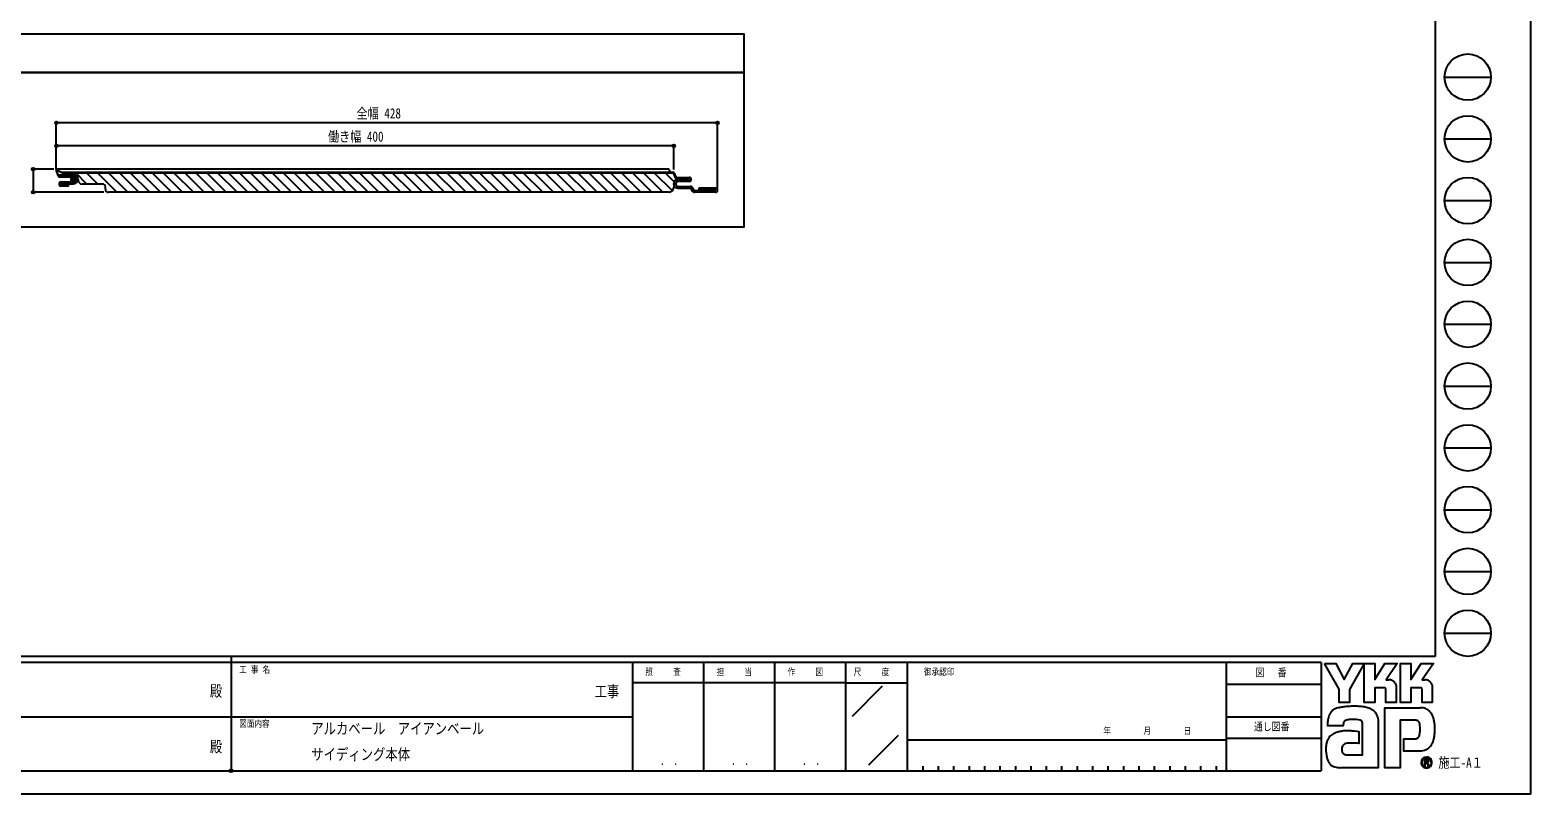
# Model space of a CAD drawing. Units: millimetres, scale not verified. Extents: x -841 to 841, y -594 to 594.
# Drawn here: x -131 to 841, y -594 to -100 of the extents above; entities that cross this region are included whole.
import ezdxf
from ezdxf.enums import TextEntityAlignment as Align

# ---------------------------------------------------------------- set-up
doc = ezdxf.new("R2010")
doc.units = ezdxf.units.MM
doc.header["$LTSCALE"] = 4
doc.header["$PDMODE"] = 32
doc.header["$PDSIZE"] = 2
for name, color, linetype in [('0-1_USER1', 3, 'Continuous'), ('0-2_YKK_11', 7, 'Continuous'), ('0-3_YKK_13', 4, 'Continuous'), ('0-4_YKK_D', 6, 'Continuous'), ('0-5_YKK_ZWAK', 7, 'Continuous')]:
    doc.layers.add(name, color=color, linetype=linetype)
doc.styles.add('ＭＳ ゴシック', font='')
doc.styles.get('ＭＳ ゴシック').set_extended_font_data('MS Gothic')

msp = doc.modelspace()

# ---------------------------------------------------------------- linework, layer by layer
at = {"layer": '0-2_YKK_11'}
for points in [[(331.082, -127.066), (-298.918, -127.066), (-298.918, -102.066), (331.082, -102.066)], [(-298.918, -127.066), (331.082, -127.066), (331.082, -227.066), (-298.918, -227.066)]]:
    msp.add_lwpolyline(points, close=True, dxfattribs=at)
at = {"layer": '0-3_YKK_13'}
for p, q in [((-114.098, -191.353), (-113.012, -194.041)), ((-113.047, -193.153), (-113.694, -191.553)), ((-112.41, -190.866), (-113.23, -190.866)), ((282.219, -189.566), (-112.893, -189.566)), ((-102.998, -193.466), (-112.584, -193.466)), ((-112.186, -190.919), (-110.197, -191.913)), ((-110.774, -191.566), (283.98, -191.566)), ((-109.974, -191.966), (285.302, -191.966)), ((-108.697, -191.966), (-107.197, -193.466)), ((-94.326, -199.266), (-101.626, -191.966)), ((-87.255, -199.266), (-94.555, -191.966)), ((-74.884, -204.566), (-87.484, -191.966)), ((-67.813, -204.566), (-80.413, -191.966)), ((-60.741, -204.566), (-73.341, -191.966)), ((-66.27, -191.966), (-53.67, -204.566)), ((-46.599, -204.566), (-59.199, -191.966)), ((-52.128, -191.966), (-39.528, -204.566)), ((-45.057, -191.966), (-32.457, -204.566)), ((-37.986, -191.966), (-25.386, -204.566)), ((-30.915, -191.966), (-18.315, -204.566)), ((-23.844, -191.966), (-11.244, -204.566)), ((-16.773, -191.966), (-4.173, -204.566)), ((-9.702, -191.966), (2.898, -204.566)), ((-2.631, -191.966), (9.969, -204.566)), ((4.44, -191.966), (17.04, -204.566)), ((11.511, -191.966), (24.111, -204.566)), ((18.582, -191.966), (31.182, -204.566)), ((25.653, -191.966), (38.253, -204.566)), ((32.725, -191.966), (45.325, -204.566)), ((39.796, -191.966), (52.396, -204.566)), ((46.867, -191.966), (59.467, -204.566)), ((53.938, -191.966), (66.538, -204.566)), ((61.009, -191.966), (73.609, -204.566)), ((68.08, -191.966), (80.68, -204.566)), ((75.151, -191.966), (87.751, -204.566)), ((82.222, -191.966), (94.822, -204.566)), ((89.293, -191.966), (101.893, -204.566)), ((96.364, -191.966), (108.964, -204.566)), ((103.435, -191.966), (116.035, -204.566)), ((110.506, -191.966), (123.106, -204.566)), ((117.577, -191.966), (130.177, -204.566)), ((124.648, -191.966), (137.248, -204.566)), ((131.719, -191.966), (144.319, -204.566)), ((138.791, -191.966), (151.391, -204.566)), ((145.862, -191.966), (158.462, -204.566)), ((152.933, -191.966), (165.533, -204.566)), ((160.004, -191.966), (172.604, -204.566)), ((167.075, -191.966), (179.675, -204.566)), ((174.146, -191.966), (186.746, -204.566)), ((181.217, -191.966), (193.817, -204.566)), ((188.288, -191.966), (200.888, -204.566)), ((195.359, -191.966), (207.959, -204.566)), ((202.43, -191.966), (215.03, -204.566)), ((209.501, -191.966), (222.101, -204.566)), ((216.572, -191.966), (229.172, -204.566)), ((223.643, -191.966), (236.243, -204.566)), ((230.714, -191.966), (243.314, -204.566)), ((237.785, -191.966), (250.385, -204.566)), ((244.857, -191.966), (257.457, -204.566)), ((251.928, -191.966), (264.528, -204.566)), ((258.999, -191.966), (271.599, -204.566)), ((266.07, -191.966), (278.67, -204.566)), ((273.141, -191.966), (284.845, -203.671)), ((280.212, -191.966), (285.964, -197.718)), ((282.869, -189.941), (283.72, -191.416)), ((283.98, -191.566), (285.302, -191.566)), ((286.939, -195.311), (285.866, -192.361)), ((287, -194.308), (286.242, -192.224)), ((-112.085, -194.666), (-102.998, -194.666)), ((-111.098, -197.866), (-102.998, -197.866)), ((-111.098, -199.066), (-102.998, -199.066)), ((-111.098, -199.266), (-106.398, -199.266)), ((-99.998, -196.266), (-99.998, -196.766)), ((-84.398, -199.266), (-97.498, -199.266)), ((-82.398, -202.566), (-82.398, -201.266)), ((285.707, -198.866), (285.707, -201.566)), ((285.907, -199.466), (285.907, -198.866)), ((287.107, -198.866), (287.107, -199.466)), ((287.94, -194.966), (295.807, -194.966)), ((288.161, -196.166), (295.807, -196.166)), ((295.807, -196.366), (288.407, -196.366)), ((295.807, -197.566), (288.407, -197.566)), ((288.407, -200.766), (296.455, -200.766)), ((288.407, -201.966), (296.455, -201.966)), ((297.304, -202.944), (297.241, -202.615)), ((298.419, -202.388), (298.482, -202.717)), ((299.268, -203.366), (312.802, -203.366)), ((312.802, -201.966), (302.102, -201.966)), ((302.102, -201.966), (302.102, -203.166)), ((312.802, -203.166), (302.102, -203.166)), ((309.102, -201.966), (309.102, -203.166)), ((282.707, -204.566), (-80.398, -204.566)), ((312.802, -204.566), (299.268, -204.566))]:
    msp.add_line(p, q, dxfattribs=at)
msp.add_lwpolyline([(-111.098, -200.466), (-106.398, -200.466), (-106.398, -199.266)], dxfattribs=at)
for centre, radius in [((-102.998, -196.266), 1.6), ((-103.937, -196.358), 0.1), ((-103.616, -195.523), 0.1), ((-103.539, -197.064), 0.1), ((-103.029, -196.365), 0.1), ((-102.942, -195.336), 0.1), ((-102.861, -197.245), 0.1), ((-102.33, -195.623), 0.1), ((-102.33, -196.822), 0.1), ((-102.208, -196.113), 0.1)]:
    msp.add_circle(centre, radius, dxfattribs=at)
for centre, radius, start, end in [((-112.893, -190.866), 1.3, 90, 202), ((-113.23, -191.366), 0.5, 90, 202), ((-112.584, -192.966), 0.5, 202, 270), ((-112.085, -193.666), 1, 202, 270), ((-112.41, -191.366), 0.5, 63.43493, 90), ((-110.774, -191.066), 0.5, 243.43493, 270), ((-109.974, -191.466), 0.5, 243.43493, 270), ((-102.998, -196.266), 3, 0, 90), ((-102.998, -196.266), 2.8, 0, 90), ((282.219, -190.316), 0.75, 30, 90), ((283.98, -191.266), 0.3, 210, 270), ((285.302, -192.566), 1, 20, 90), ((285.302, -192.566), 0.6, 20, 90), ((287.94, -193.966), 1, 200, 270), ((-111.098, -199.166), 1.3, 90, 180), ((-111.098, -199.166), 1.3, 180, 270), ((-111.098, -199.166), 0.1, 90, 180), ((-111.098, -199.166), 0.1, 180, 270), ((-102.998, -196.266), 1.6, 0, 90), ((-102.998, -196.266), 1.6, 270, 0), ((-102.998, -196.266), 2.8, 270, 0), ((-97.498, -196.766), 2.5, 180, 270), ((-84.398, -201.266), 2, 0, 90), ((-80.398, -202.566), 2, 180, 270), ((282.707, -201.566), 3, 270, 360), ((288.407, -198.866), 2.7, 90, 180), ((288.407, -198.866), 2.5, 90, 180), ((288.407, -199.466), 2.5, 180, 270), ((288.161, -194.866), 1.3, 200, 270), ((288.407, -198.866), 1.3, 90, 180), ((288.407, -199.466), 1.3, 180, 270), ((295.807, -196.266), 1.3, 0, 90), ((295.807, -196.266), 0.1, 0, 90), ((295.807, -196.266), 1.3, 270, 360), ((295.807, -196.266), 0.1, 270, 360), ((296.455, -202.766), 2, 10.88553, 90), ((296.455, -202.766), 0.8, 10.88553, 90), ((299.268, -202.566), 2, 190.88553, 270), ((299.268, -202.566), 0.8, 190.88553, 270), ((312.802, -203.266), 1.3, 0, 90), ((312.802, -203.266), 0.1, 0, 90), ((312.802, -203.266), 1.3, 270, 360), ((312.802, -203.266), 0.1, 270, 0)]:
    msp.add_arc(centre, radius, start, end, dxfattribs=at)
at = {"layer": '0-4_YKK_D'}
for p, q in [((-114.193, -189.866), (-114.193, -158.566)), ((314.102, -159.566), (-114.193, -159.566)), ((314.102, -202.266), (314.102, -158.566)), ((-114.193, -189.866), (-114.193, -173.566)), ((285.807, -174.566), (-114.193, -174.566)), ((285.807, -189.866), (285.807, -173.566)), ((-115.82, -189.566), (-130.193, -189.566)), ((-129.193, -189.566), (-129.193, -204.566)), ((-83.398, -204.566), (-130.193, -204.566))]:
    msp.add_line(p, q, dxfattribs=at)
for centre in [(-114.193, -159.566), (314.102, -159.566), (-114.193, -174.566), (285.807, -174.566), (-129.193, -189.566), (-129.193, -204.566)]:
    msp.add_circle(centre, 0.85, dxfattribs=at)
at = {"layer": '0-5_YKK_ZWAK'}
for p, q in [((779.004, 555), (779.004, -505)), ((785.004, -130), (815.004, -130)), ((785.004, -170), (815.004, -170)), ((785.004, -210), (815.004, -210)), ((785.004, -250), (815.004, -250)), ((785.004, -290), (815.004, -290)), ((785.004, -330), (815.004, -330)), ((785.004, -370), (815.004, -370)), ((785.004, -410), (815.004, -410)), ((785.004, -450), (815.004, -450)), ((785.004, -490), (815.004, -490)), ((779.004, -505), (-780.996, -505)), ((-0.996, -505), (-0.996, -579)), ((-0.996, -509), (-260.996, -509)), ((259.004, -509), (-0.996, -509)), ((305.004, -509), (305.004, -579)), ((351.004, -509), (351.004, -579)), ((397.004, -509), (397.004, -579)), ((437.004, -509), (397.004, -509)), ((643.504, -509), (437.004, -509)), ((437.004, -509), (437.004, -579)), ((643.504, -509), (643.504, -579)), ((705.004, -509), (643.504, -509)), ((705.004, -509), (705.004, -579)), ((397.004, -522), (259.004, -522)), ((397.004, -522), (437.004, -522)), ((401.421, -543.658), (421.007, -524.072)), ((643.504, -523), (705.004, -523)), ((-259.496, -544), (-0.996, -544)), ((-0.996, -544), (259.004, -544)), ((643.504, -544), (705.004, -544)), ((412.134, -575.198), (431.378, -555.954)), ((437.004, -559), (643.504, -559)), ((705.004, -558), (643.504, -558)), ((-260.996, -579), (-0.996, -579)), ((-0.996, -579), (259.004, -579)), ((259.004, -579), (397.004, -579)), ((397.004, -579), (437.004, -579)), ((437.004, -579), (643.504, -579)), ((447.004, -576), (447.004, -579)), ((457.004, -576), (457.004, -579)), ((467.004, -576), (467.004, -579)), ((477.004, -576), (477.004, -579)), ((487.004, -576), (487.004, -579)), ((497.004, -576), (497.004, -579)), ((507.004, -576), (507.004, -579)), ((517.004, -576), (517.004, -579)), ((527.004, -576), (527.004, -579)), ((537.004, -576), (537.004, -579)), ((547.004, -576), (547.004, -579)), ((557.004, -576), (557.004, -579)), ((567.004, -576), (567.004, -579)), ((577.004, -576), (577.004, -579)), ((587.004, -576), (587.004, -579)), ((597.004, -576), (597.004, -579)), ((607.004, -576), (607.004, -579)), ((617.004, -576), (617.004, -579)), ((627.004, -576), (627.004, -579)), ((637.004, -576), (637.004, -579)), ((643.504, -579), (705.004, -579)), ((773.335, -576.796), (773.335, -576.796))]:
    msp.add_line(p, q, dxfattribs=at)
for points in [[(-841, -594), (841, -594), (841, 594), (-841, 594)], [(707.204, -509.6), (714.566, -509.6), (720.094, -520.02), (725.608, -509.6), (732.975, -509.6), (723.534, -526.398), (723.534, -534.827), (716.819, -534.827), (716.819, -526.171)]]:
    msp.add_lwpolyline(points, close=True, dxfattribs=at)
for points in [[(397.004, -509), (259.004, -509), (259.004, -579)], [(746.109, -525.322), (739.754, -525.322), (739.754, -534.819), (732.983, -534.819), (732.983, -509.6), (739.754, -509.6), (739.754, -519.917), (746.414, -509.6), (754.368, -509.6), (747.232, -520.042), (747.485, -520.042), (747.764, -520.042), (748.051, -520.042), (748.326, -520.042), (748.573, -520.042), (748.772, -520.042), (748.905, -520.042), (748.953, -520.042)], [(769.502, -525.322), (763.154, -525.322), (763.154, -534.827), (756.379, -534.827), (756.379, -509.6), (763.154, -509.6), (763.154, -519.917), (769.806, -509.6), (777.761, -509.6), (770.625, -520.042), (770.88, -520.042), (771.161, -520.042), (771.447, -520.042), (771.723, -520.042), (771.968, -520.042), (772.166, -520.042), (772.298, -520.042), (772.346, -520.042)], [(750.901, -520.443), (751.71, -520.904), (752.395, -521.507), (752.945, -522.224), (753.351, -523.03), (753.602, -523.899), (753.688, -524.807), (753.688, -534.844), (747.082, -534.844), (747.082, -526.282)], [(774.296, -520.443), (775.107, -520.904), (775.795, -521.507), (776.348, -522.224), (776.756, -523.03), (777.009, -523.899), (777.096, -524.807), (777.096, -534.827), (770.475, -534.827), (770.475, -526.282)], [(741.542, -543.833), (741.825, -544.98), (741.986, -546.209), (742.037, -547.517), (742.037, -577), (717.91, -577)], [(765.774, -546.301), (756.239, -546.301), (756.239, -577), (746.246, -577), (746.246, -538.158), (769.47, -538.158)], [(775.743, -540.902), (776.394, -541.725), (776.883, -542.522), (777.223, -543.243)], [(720.959, -546.462), (720.495, -546.724), (720.132, -547.044), (719.858, -547.417), (719.658, -547.839), (719.521, -548.306), (719.432, -548.814), (719.378, -549.358), (719.346, -549.933), (709.349, -549.958), (709.378, -548.591), (709.434, -547.054)], [(724.789, -553.105), (726.681, -553.23), (728.169, -553.397), (729.142, -553.553), (729.491, -553.647), (729.491, -561.295), (728.384, -561.178), (727.171, -561.112), (725.929, -561.087), (724.737, -561.09), (723.674, -561.112), (722.817, -561.142), (722.245, -561.168), (722.037, -561.178), (721.172, -561.336), (720.427, -561.584), (719.8, -561.922), (719.293, -562.354), (718.905, -562.879), (718.637, -563.501), (718.487, -564.22), (718.457, -565.038), (718.552, -565.938), (718.744, -566.681), (719.019, -567.283), (719.365, -567.758), (719.772, -568.119), (720.227, -568.381), (720.717, -568.558), (721.232, -568.665), (731.852, -568.665), (731.852, -549.015), (731.856, -548.625), (731.835, -548.244), (731.785, -547.877), (731.7, -547.529), (731.572, -547.205), (731.397, -546.909), (731.167, -546.648), (730.878, -546.425)], [(730.878, -546.425), (730.255, -546.18), (729.259, -545.973), (727.988, -545.82), (726.541, -545.739), (725.017, -545.745), (723.513, -545.857)], [(769.165, -552.199), (769.153, -550.926), (769.092, -549.78), (768.948, -548.772), (768.687, -547.919)], [(774.913, -564.194), (773.99, -564.911), (773.029, -565.475), (772.037, -565.896), (771.02, -566.184), (769.987, -566.349), (768.944, -566.402), (758.672, -566.402), (758.672, -558.333), (764.464, -558.333), (765.532, -558.318), (766.471, -558.227), (767.277, -557.99)], [(774.921, -572.519), (774.916, -572.402), (774.902, -572.289), (774.877, -572.181), (774.844, -572.078), (774.801, -571.98), (774.748, -571.888), (774.687, -571.802), (774.616, -571.722), (774.523, -571.641), (774.421, -571.569), (774.308, -571.508), (774.186, -571.458), (774.056, -571.419), (773.917, -571.391), (773.77, -571.374), (773.616, -571.369), (772.1, -571.369), (772.1, -575.828), (772.558, -575.828), (772.558, -571.823), (773.616, -571.823), (773.725, -571.827), (773.827, -571.838), (773.924, -571.855), (774.013, -571.88), (774.094, -571.911), (774.169, -571.949), (774.235, -571.994), (774.293, -572.044)], [(774.472, -572.519), (774.444, -572.734), (774.367, -572.903), (774.252, -573.031), (774.109, -573.125), (773.949, -573.189), (773.781, -573.228), (773.616, -573.248), (773.466, -573.253), (773.069, -573.253), (773.269, -573.594), (774.579, -575.843), (775.103, -575.843), (773.84, -573.678), (773.958, -573.655), (774.071, -573.625), (774.178, -573.589), (774.279, -573.546), (774.374, -573.498), (774.462, -573.443), (774.543, -573.382), (774.616, -573.315)]]:
    msp.add_lwpolyline(points, dxfattribs=at)
for centre in [(800.004, -130), (800.004, -170), (800.004, -210), (800.004, -250), (800.004, -290), (800.004, -330), (800.004, -370), (800.004, -410), (800.004, -450), (800.004, -490)]:
    msp.add_circle(centre, 15, dxfattribs=at)
for centre, radius, start, end in [((748.963, -525.038), 4.995, 78.26798, 90.11215), ((749.035, -524.674), 4.625, 66.19963, 78.22058), ((772.356, -525.047), 5.004, 78.27851, 90.10826), ((772.425, -524.696), 4.647, 66.2483, 78.23226), ((746.145, -526.259), 0.938, 358.57817, 92.1683), ((769.542, -526.254), 0.933, 358.29941, 92.43455), ((721.408, -547.173), 11.936, 163.48385, 171.57982), ((718.321, -546.258), 8.716, 152.2125, 163.4865), ((716.987, -545.568), 7.215, 138.03852, 152.12015), ((716.986, -545.602), 7.236, 122.60463, 137.83438), ((717.943, -547.149), 9.056, 108.37421, 122.42809), ((719.459, -552.538), 14.65, 100.93159, 107.35499), ((724.411, -576.563), 39.18, 97.86054, 101.37938), ((726.736, -592.716), 55.499, 94.90201, 97.9576), ((726.894, -594.009), 56.8, 91.6169, 94.94971), ((726.674, -584.812), 47.601, 87.51794, 91.66439), ((727.292, -571.555), 34.33, 81.92631, 87.59083), ((729.117, -559.046), 21.688, 73.67137, 82.05943), ((731.825, -549.984), 12.23, 60.60528, 73.9085), ((732.934, -547.773), 9.761, 52.17347, 59.90542), ((733.925, -546.49), 8.139, 43.55042, 52.14561), ((734.471, -545.962), 7.379, 34.48659, 43.50182), ((734.475, -545.95), 7.37, 25.58915, 34.43128), ((733.819, -546.258), 8.094, 17.43089, 25.54591), ((769.091, -548.843), 10.691, 78.73198, 87.96551), ((769.404, -547.24), 9.058, 69.03034, 78.69541), ((769.697, -546.46), 8.225, 59.39484, 68.9885), ((769.832, -546.223), 7.952, 50.3012, 59.3616), ((769.783, -546.279), 8.027, 42.05209, 50.28551), ((765.818, -548.562), 12.584, 14.76267, 25.00486), ((727.561, -548.092), 18.157, 171.55622, 176.72493), ((719.399, -567.58), 14.093, 106.61303, 112.59024), ((721.405, -574.323), 21.128, 99.87193, 106.59825), ((722.529, -580.654), 27.559, 94.78469, 99.91711), ((723.076, -586.954), 33.882, 90.80099, 94.81812), ((723.598, -552.726), 6.797, 102.4979, 112.84632), ((724.913, -558.399), 12.62, 96.37207, 102.75341), ((723.159, -591.645), 38.574, 87.57779, 90.82714), ((765.828, -551.202), 4.901, 77.94572, 90.63794), ((766.254, -549.203), 2.857, 60.20991, 77.92418), ((766.53, -548.684), 2.27, 39.8078, 59.75378), ((766.142, -548.981), 2.758, 22.65544, 39.38165), ((746.441, -552.315), 22.725, 355.2339, 0.29193), ((758.1, -550.666), 20.584, 7.9139, 14.95041), ((750.391, -551.787), 28.374, 2.54376, 8.01251), ((747.234, -552.1), 31.535, 352.8937, 357.82206), ((745.973, -552.019), 32.798, 357.76419, 2.60674), ((727.627, -564.697), 19.458, 174.55588, 182.47272), ((721.796, -564.139), 13.601, 164.97537, 174.56739), ((718.491, -563.258), 10.181, 153.89178, 164.94341), ((716.986, -562.534), 8.51, 142.04688, 153.80771), ((716.695, -562.326), 8.153, 130.60221, 141.94427), ((717.175, -562.903), 8.903, 120.60724, 130.53081), ((718.123, -564.515), 10.773, 112.58838, 120.58162), ((766.344, -555.886), 2.302, 293.91672, 314.09376), ((766.03, -555.609), 2.72, 314.78099, 333.92928), ((764.01, -554.628), 4.966, 334.00676, 347.34989), ((758.499, -553.352), 10.622, 347.14308, 355.40008), ((768.246, -556.677), 10.047, 311.57033, 318.66243), ((767.083, -555.657), 11.595, 318.67367, 325.29112), ((770.072, -557.885), 7.87, 326.23251, 339.61931), ((762.681, -555.023), 15.795, 339.22498, 347.31457), ((753.83, -552.959), 24.883, 347.15166, 352.97565), ((738.499, -564.526), 30.329, 181.90948, 187.89042), ((725.739, -566.321), 17.443, 187.80471, 196.36971), ((719.001, -568.312), 10.418, 196.3102, 208.20993), ((716.067, -569.873), 7.094, 208.29777, 223.35561), ((773.34, -573.638), 3.528, 90.09157, 179.92363), ((773.318, -573.627), 3.137, 134.8007, 180.12175), ((773.327, -573.609), 3.131, 89.86602, 135.149), ((773.34, -573.631), 3.522, 44.93442, 90.08536), ((773.341, -573.633), 3.155, 45.03108, 90.11509), ((773.802, -572.501), 0.671, 358.3894, 42.86139), ((773.815, -572.551), 1.107, 316.37674, 1.6565), ((773.343, -573.634), 3.154, 0.00643, 45.07115), ((773.368, -573.62), 3.494, 359.78949, 45.13288), ((715.405, -570.455), 6.213, 223.64205, 239.63663), ((715.954, -569.456), 7.353, 239.8785, 253.65355), ((716.96, -566.002), 10.951, 253.69102, 263.74909), ((717.812, -558.419), 18.581, 263.68487, 270.30455), ((773.319, -573.642), 3.507, 179.86065, 225.14399), ((773.305, -573.647), 3.125, 179.75513, 225.29722), ((773.336, -573.642), 3.518, 224.94536, 269.98445), ((773.329, -573.675), 3.121, 224.62822, 270.10973), ((773.335, -573.625), 3.536, 269.98802, 314.93777), ((773.33, -573.628), 3.168, 270.09072, 359.90926), ((773.359, -573.648), 3.503, 314.92572, 0.23508)]:
    msp.add_arc(centre, radius, start, end, dxfattribs=at)
msp.add_point((-0.996, -579), dxfattribs=at)

# ---------------------------------------------------------------- texts
at = {"layer": '0-1_USER1', "style": 'ＭＳ ゴシック', "width": 0.8}
for s, p in [('アルカベール\u3000アイアンベール', (50.962, -557.549)), ('サイディング本体', (50.962, -574.215))]:
    msp.add_text(s, height=7.331, dxfattribs=at).set_placement(p, align=Align.BOTTOM_LEFT)
at = {"layer": '0-4_YKK_D', "style": 'ＭＳ ゴシック', "width": 0.8}
for s, p in [('全幅 428', (80.275, -158.766)), ('働き幅 400', (61.807, -173.766))]:
    msp.add_text(s, height=6.598, dxfattribs=at).set_placement(p, align=Align.BOTTOM_LEFT)
at = {"layer": '0-5_YKK_ZWAK', "style": 'ＭＳ ゴシック', "width": 0.8}
for s, height, p in [('工 事 名', 4.399, (4.254, -517)), ('照     査', 4.399, (267.284, -518.5)), ('担     当', 4.399, (313.444, -518.5)), ('作     図', 4.399, (359.444, -518.5)), ('尺     度', 4.399, (402.284, -518.5)), ('御承認印', 4.399, (447.828, -518.5)), ('図\u3000 番', 5.132, (662.681, -519.5)), ('殿', 7.331, (-14.733, -533.167)), ('工事', 7.331, (234.467, -533.493)), ('図面内容', 4.399, (4.254, -552)), ('年        月        日', 4.399, (563.981, -556.643)), ('通し図番', 5.132, (661.561, -554.5)), ('殿', 7.331, (-14.733, -569.167)), ('施工-A１', 6.598, (781.004, -579)), ('． ．', 5.183, (277, -576.87)), ('． ．', 5.183, (323, -576.87)), ('． ．', 5.183, (369, -576.87))]:
    msp.add_text(s, height=height, dxfattribs=at).set_placement(p, align=Align.BOTTOM_LEFT)

doc.saveas('drawing.dxf')
